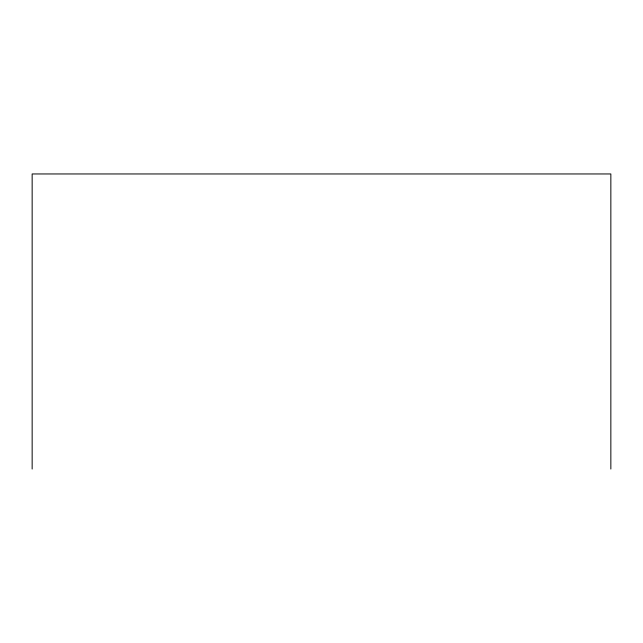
<?xml version="1.0" encoding="UTF-8"?>
<svg xmlns="http://www.w3.org/2000/svg" width="643" height="643" viewBox="0 0 643 643"><rect width="100%" height="100%" fill="white"/><g stroke="black" fill="none" stroke-linecap="round" stroke-linejoin="round"><path stroke-width="0.96" d="M610.85 469.044L610.85 173.956L32.15 173.956L32.15 469.044"/></g></svg>
